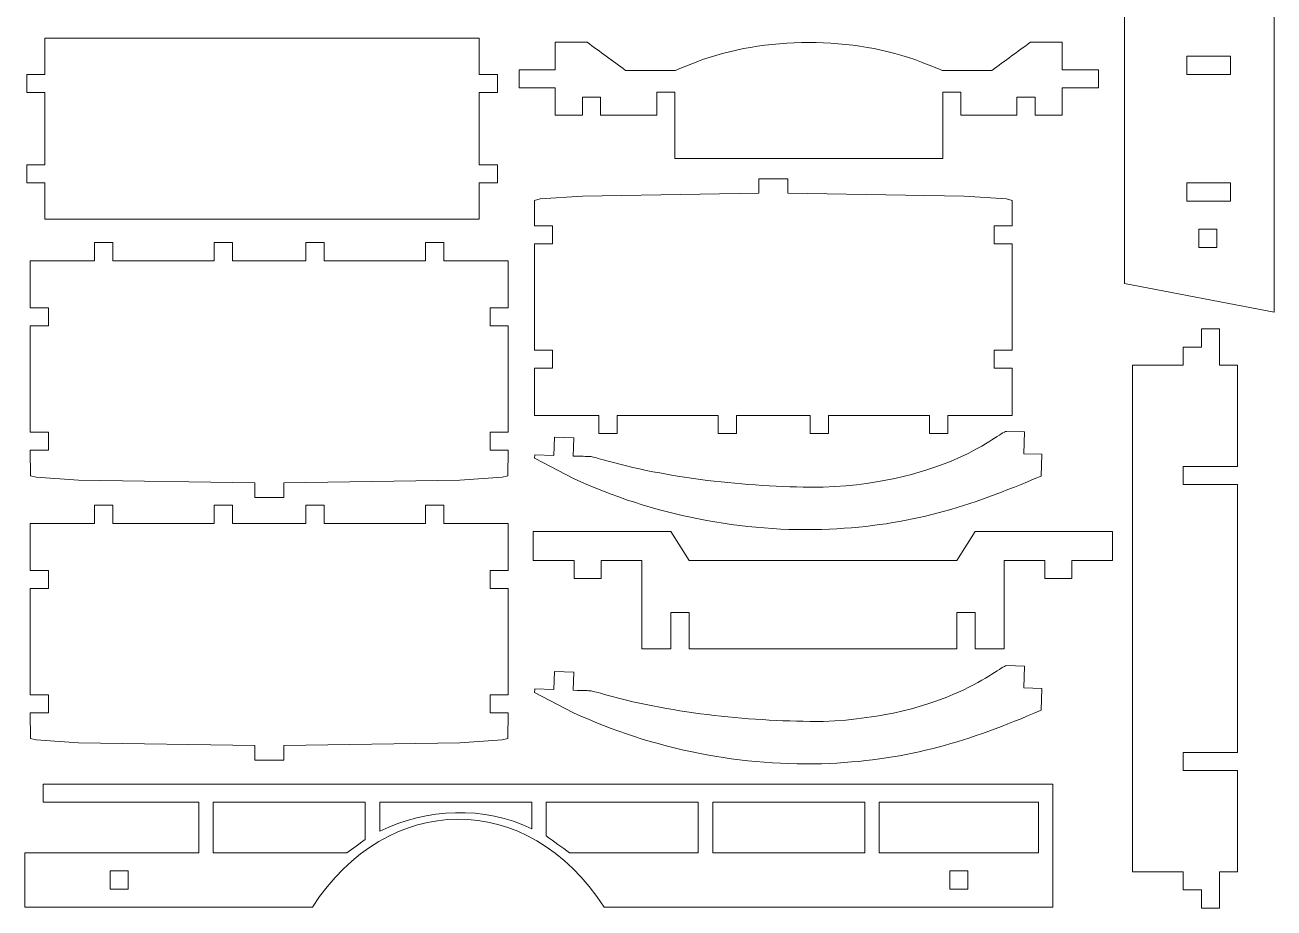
# Model space of a CAD drawing. Header units: centimetres. Extents: x -58 to 45, y -38 to 28.
# Drawn here: x -0.95 to 16.65, y 0.34 to 12.78 of the extents above; entities that cross this region are included whole.
import ezdxf

# ---------------------------------------------------------------- set-up
doc = ezdxf.new("R2010")
doc.units = ezdxf.units.CM
doc.header["$MEASUREMENT"] = 0

msp = doc.modelspace()

# ---------------------------------------------------------------- linework, layer by layer
at = {"lineweight": 9}
for points, knots in [([(16.64751, 13.90771), (16.64751, 13.90771), (16.64751, 8.73816), (16.64751, 8.73816), (16.64751, 8.73816), (16.64751, 8.73816), (14.54136, 9.14188), (14.54136, 9.14188), (14.54136, 9.14188), (14.54136, 9.14188), (14.54136, 13.50398), (14.54136, 13.50398), (14.54136, 13.50398), (14.54136, 13.50398), (16.64751, 13.90771), (16.64751, 13.90771)], [0, 0, 0, 0, 0.2, 0.2, 0.2, 0.2, 0.4, 0.4, 0.4, 0.4, 0.6, 0.6, 0.6, 0.6, 1, 1, 1, 1]), ([(-0.91957, 10.55816), (-0.91957, 10.55816), (-0.66465, 10.55816), (-0.66465, 10.55816), (-0.66465, 10.55816), (-0.66465, 10.55816), (-0.66465, 10.04832), (-0.66465, 10.04832), (-0.66465, 10.04832), (-0.66465, 10.04832), (5.45352, 10.04832), (5.45352, 10.04832), (5.45352, 10.04832), (5.45352, 10.04832), (5.45352, 10.55816), (5.45352, 10.55816), (5.45352, 10.55816), (5.45352, 10.55816), (5.70845, 10.55816), (5.70845, 10.55816), (5.70845, 10.55816), (5.70845, 10.55816), (5.70845, 10.81309), (5.70845, 10.81309), (5.70845, 10.81309), (5.70845, 10.81309), (5.45352, 10.81309), (5.45352, 10.81309), (5.45352, 10.81309), (5.45352, 10.81309), (5.45352, 11.83278), (5.45352, 11.83278), (5.45352, 11.83278), (5.45352, 11.83278), (5.70845, 11.83278), (5.70845, 11.83278), (5.70845, 11.83278), (5.70845, 11.83278), (5.70845, 12.08771), (5.70845, 12.08771), (5.70845, 12.08771), (5.70845, 12.08771), (5.45352, 12.08771), (5.45352, 12.08771), (5.45352, 12.08771), (5.45352, 12.08771), (5.45352, 12.59755), (5.45352, 12.59755), (5.45352, 12.59755), (5.45352, 12.59755), (-0.66465, 12.59755), (-0.66465, 12.59755), (-0.66465, 12.59755), (-0.66465, 12.59755), (-0.66465, 12.08771), (-0.66465, 12.08771), (-0.66465, 12.08771), (-0.66465, 12.08771), (-0.91957, 12.08771), (-0.91957, 12.08771), (-0.91957, 12.08771), (-0.91957, 12.08771), (-0.91957, 11.83278), (-0.91957, 11.83278), (-0.91957, 11.83278), (-0.91957, 11.83278), (-0.66465, 11.83278), (-0.66465, 11.83278), (-0.66465, 11.83278), (-0.66465, 11.83278), (-0.66465, 10.81309), (-0.66465, 10.81309), (-0.66465, 10.81309), (-0.66465, 10.81309), (-0.91957, 10.81309), (-0.91957, 10.81309), (-0.91957, 10.81309), (-0.91957, 10.81309), (-0.91957, 10.55816), (-0.91957, 10.55816)], [0, 0, 0, 0, 0.04761905, 0.04761905, 0.04761905, 0.04761905, 0.0952381, 0.0952381, 0.0952381, 0.0952381, 0.14285714, 0.14285714, 0.14285714, 0.14285714, 0.19047619, 0.19047619, 0.19047619, 0.19047619, 0.23809524, 0.23809524, 0.23809524, 0.23809524, 0.28571429, 0.28571429, 0.28571429, 0.28571429, 0.33333333, 0.33333333, 0.33333333, 0.33333333, 0.38095238, 0.38095238, 0.38095238, 0.38095238, 0.42857143, 0.42857143, 0.42857143, 0.42857143, 0.47619048, 0.47619048, 0.47619048, 0.47619048, 0.52380952, 0.52380952, 0.52380952, 0.52380952, 0.57142857, 0.57142857, 0.57142857, 0.57142857, 0.61904762, 0.61904762, 0.61904762, 0.61904762, 0.66666667, 0.66666667, 0.66666667, 0.66666667, 0.71428571, 0.71428571, 0.71428571, 0.71428571, 0.76190476, 0.76190476, 0.76190476, 0.76190476, 0.80952381, 0.80952381, 0.80952381, 0.80952381, 0.85714286, 0.85714286, 0.85714286, 0.85714286, 0.9047619, 0.9047619, 0.9047619, 0.9047619, 1, 1, 1, 1]), ([(16.03395, 12.34263), (16.03395, 12.34263), (15.42038, 12.34263), (15.42038, 12.34263), (15.42038, 12.34263), (15.42038, 12.34263), (15.42038, 12.0877), (15.42038, 12.0877), (15.42038, 12.0877), (15.42038, 12.0877), (16.03395, 12.0877), (16.03395, 12.0877), (16.03395, 12.0877), (16.03395, 12.0877), (16.03395, 12.34263), (16.03395, 12.34263)], [0, 0, 0, 0, 0.2, 0.2, 0.2, 0.2, 0.4, 0.4, 0.4, 0.4, 0.6, 0.6, 0.6, 0.6, 1, 1, 1, 1]), ([(9.79838, 10.41354), (9.79838, 10.41354), (9.79838, 10.61748), (9.79838, 10.61748), (9.79838, 10.61748), (9.79838, 10.61748), (9.3905, 10.61748), (9.3905, 10.61748), (9.3905, 10.61748), (9.3905, 10.61748), (9.3905, 10.41354), (9.3905, 10.41354), (9.3905, 10.41354), (9.3905, 10.41354), (6.90802, 10.37426), (6.90802, 10.37426), (6.90802, 10.37426), (6.90802, 10.37426), (6.31102, 10.3333), (6.31102, 10.3333), (6.31102, 10.3333), (6.31102, 10.3333), (6.23131, 10.31223), (6.23131, 10.31223), (6.23131, 10.31223), (6.23131, 10.31223), (6.22945, 9.95361), (6.22945, 9.95361), (6.22945, 9.95361), (6.22945, 9.95361), (6.48437, 9.95361), (6.48437, 9.95361), (6.48437, 9.95361), (6.48437, 9.95361), (6.48437, 9.69869), (6.48437, 9.69869), (6.48437, 9.69869), (6.48437, 9.69869), (6.22945, 9.69869), (6.22945, 9.69869), (6.22945, 9.69869), (6.22945, 9.69869), (6.22945, 8.20209), (6.22945, 8.20209), (6.22945, 8.20209), (6.22945, 8.20209), (6.48437, 8.20209), (6.48437, 8.20209), (6.48437, 8.20209), (6.48437, 8.20209), (6.48437, 7.94717), (6.48437, 7.94717), (6.48437, 7.94717), (6.48437, 7.94717), (6.22945, 7.94717), (6.22945, 7.94717), (6.22945, 7.94717), (6.22945, 7.94717), (6.22945, 7.2833), (6.22945, 7.2833), (6.22945, 7.2833), (6.22945, 7.2833), (7.1354, 7.2833), (7.1354, 7.2833), (7.1354, 7.2833), (7.1354, 7.2833), (7.1354, 7.02838), (7.1354, 7.02838), (7.1354, 7.02838), (7.1354, 7.02838), (7.39425, 7.02838), (7.39425, 7.02838), (7.39425, 7.02838), (7.39425, 7.02838), (7.39425, 7.2833), (7.39425, 7.2833), (7.39425, 7.2833), (7.39425, 7.2833), (8.8179, 7.2833), (8.8179, 7.2833), (8.8179, 7.2833), (8.8179, 7.2833), (8.8179, 7.02838), (8.8179, 7.02838), (8.8179, 7.02838), (8.8179, 7.02838), (9.07674, 7.02838), (9.07674, 7.02838), (9.07674, 7.02838), (9.07674, 7.02838), (9.07674, 7.2833), (9.07674, 7.2833), (9.07674, 7.2833), (9.07674, 7.2833), (10.11213, 7.2833), (10.11213, 7.2833), (10.11213, 7.2833), (10.11213, 7.2833), (10.11213, 7.02838), (10.11213, 7.02838), (10.11213, 7.02838), (10.11213, 7.02838), (10.37097, 7.02838), (10.37097, 7.02838), (10.37097, 7.02838), (10.37097, 7.02838), (10.37097, 7.2833), (10.37097, 7.2833), (10.37097, 7.2833), (10.37097, 7.2833), (11.79462, 7.2833), (11.79462, 7.2833), (11.79462, 7.2833), (11.79462, 7.2833), (11.79462, 7.02838), (11.79462, 7.02838), (11.79462, 7.02838), (11.79462, 7.02838), (12.05347, 7.02838), (12.05347, 7.02838), (12.05347, 7.02838), (12.05347, 7.02838), (12.05347, 7.2833), (12.05347, 7.2833), (12.05347, 7.2833), (12.05347, 7.2833), (12.95943, 7.2833), (12.95943, 7.2833), (12.95943, 7.2833), (12.95943, 7.2833), (12.95943, 7.94717), (12.95943, 7.94717), (12.95943, 7.94717), (12.95943, 7.94717), (12.7045, 7.94717), (12.7045, 7.94717), (12.7045, 7.94717), (12.7045, 7.94717), (12.7045, 8.20209), (12.7045, 8.20209), (12.7045, 8.20209), (12.7045, 8.20209), (12.95943, 8.20209), (12.95943, 8.20209), (12.95943, 8.20209), (12.95943, 8.20209), (12.95943, 9.69869), (12.95943, 9.69869), (12.95943, 9.69869), (12.95943, 9.69869), (12.7045, 9.69869), (12.7045, 9.69869), (12.7045, 9.69869), (12.7045, 9.69869), (12.7045, 9.95361), (12.7045, 9.95361), (12.7045, 9.95361), (12.7045, 9.95361), (12.95943, 9.95361), (12.95943, 9.95361), (12.95943, 9.95361), (12.95943, 9.95361), (12.95757, 10.31223), (12.95757, 10.31223), (12.95757, 10.31223), (12.95757, 10.31223), (12.87786, 10.3333), (12.87786, 10.3333), (12.87786, 10.3333), (12.87786, 10.3333), (12.28085, 10.37426), (12.28085, 10.37426), (12.28085, 10.37426), (12.28085, 10.37426), (9.79838, 10.41354), (9.79838, 10.41354)], [0, 0, 0, 0, 0.02222222, 0.02222222, 0.02222222, 0.02222222, 0.04444444, 0.04444444, 0.04444444, 0.04444444, 0.06666667, 0.06666667, 0.06666667, 0.06666667, 0.08888889, 0.08888889, 0.08888889, 0.08888889, 0.11111111, 0.11111111, 0.11111111, 0.11111111, 0.13333333, 0.13333333, 0.13333333, 0.13333333, 0.15555556, 0.15555556, 0.15555556, 0.15555556, 0.17777778, 0.17777778, 0.17777778, 0.17777778, 0.2, 0.2, 0.2, 0.2, 0.22222222, 0.22222222, 0.22222222, 0.22222222, 0.24444444, 0.24444444, 0.24444444, 0.24444444, 0.26666667, 0.26666667, 0.26666667, 0.26666667, 0.28888889, 0.28888889, 0.28888889, 0.28888889, 0.31111111, 0.31111111, 0.31111111, 0.31111111, 0.33333333, 0.33333333, 0.33333333, 0.33333333, 0.35555556, 0.35555556, 0.35555556, 0.35555556, 0.37777778, 0.37777778, 0.37777778, 0.37777778, 0.4, 0.4, 0.4, 0.4, 0.42222222, 0.42222222, 0.42222222, 0.42222222, 0.44444444, 0.44444444, 0.44444444, 0.44444444, 0.46666667, 0.46666667, 0.46666667, 0.46666667, 0.48888889, 0.48888889, 0.48888889, 0.48888889, 0.51111111, 0.51111111, 0.51111111, 0.51111111, 0.53333333, 0.53333333, 0.53333333, 0.53333333, 0.55555556, 0.55555556, 0.55555556, 0.55555556, 0.57777778, 0.57777778, 0.57777778, 0.57777778, 0.6, 0.6, 0.6, 0.6, 0.62222222, 0.62222222, 0.62222222, 0.62222222, 0.64444444, 0.64444444, 0.64444444, 0.64444444, 0.66666667, 0.66666667, 0.66666667, 0.66666667, 0.68888889, 0.68888889, 0.68888889, 0.68888889, 0.71111111, 0.71111111, 0.71111111, 0.71111111, 0.73333333, 0.73333333, 0.73333333, 0.73333333, 0.75555556, 0.75555556, 0.75555556, 0.75555556, 0.77777778, 0.77777778, 0.77777778, 0.77777778, 0.8, 0.8, 0.8, 0.8, 0.82222222, 0.82222222, 0.82222222, 0.82222222, 0.84444444, 0.84444444, 0.84444444, 0.84444444, 0.86666667, 0.86666667, 0.86666667, 0.86666667, 0.88888889, 0.88888889, 0.88888889, 0.88888889, 0.91111111, 0.91111111, 0.91111111, 0.91111111, 0.93333333, 0.93333333, 0.93333333, 0.93333333, 0.95555556, 0.95555556, 0.95555556, 0.95555556, 1, 1, 1, 1]), ([(16.03395, 10.55816), (16.03395, 10.55816), (16.03395, 10.30324), (16.03395, 10.30324), (16.03395, 10.30324), (16.03395, 10.30324), (15.42038, 10.30324), (15.42038, 10.30324), (15.42038, 10.30324), (15.42038, 10.30324), (15.42038, 10.55816), (15.42038, 10.55816), (15.42038, 10.55816), (15.42038, 10.55816), (16.03395, 10.55816), (16.03395, 10.55816)], [0, 0, 0, 0, 0.2, 0.2, 0.2, 0.2, 0.4, 0.4, 0.4, 0.4, 0.6, 0.6, 0.6, 0.6, 1, 1, 1, 1]), ([(15.84309, 9.90493), (15.84309, 9.90493), (15.58843, 9.90493), (15.58843, 9.90493), (15.58843, 9.90493), (15.58843, 9.90493), (15.58843, 9.65001), (15.58843, 9.65001), (15.58843, 9.65001), (15.58843, 9.65001), (15.84309, 9.65001), (15.84309, 9.65001), (15.84309, 9.65001), (15.84309, 9.65001), (15.84309, 9.90493), (15.84309, 9.90493)], [0, 0, 0, 0, 0.2, 0.2, 0.2, 0.2, 0.4, 0.4, 0.4, 0.4, 0.6, 0.6, 0.6, 0.6, 1, 1, 1, 1]), ([(2.2905, 6.33232), (2.2905, 6.33232), (2.2905, 6.12838), (2.2905, 6.12838), (2.2905, 6.12838), (2.2905, 6.12838), (2.69838, 6.12838), (2.69838, 6.12838), (2.69838, 6.12838), (2.69838, 6.12838), (2.69838, 6.33232), (2.69838, 6.33232), (2.69838, 6.33232), (2.69838, 6.33232), (5.18086, 6.3716), (5.18086, 6.3716), (5.18086, 6.3716), (5.18086, 6.3716), (5.77786, 6.41256), (5.77786, 6.41256), (5.77786, 6.41256), (5.77786, 6.41256), (5.85757, 6.43363), (5.85757, 6.43363), (5.85757, 6.43363), (5.85757, 6.43363), (5.85943, 6.79225), (5.85943, 6.79225), (5.85943, 6.79225), (5.85943, 6.79225), (5.60451, 6.79225), (5.60451, 6.79225), (5.60451, 6.79225), (5.60451, 6.79225), (5.60451, 7.04717), (5.60451, 7.04717), (5.60451, 7.04717), (5.60451, 7.04717), (5.85943, 7.04717), (5.85943, 7.04717), (5.85943, 7.04717), (5.85943, 7.04717), (5.85943, 8.54377), (5.85943, 8.54377), (5.85943, 8.54377), (5.85943, 8.54377), (5.60451, 8.54377), (5.60451, 8.54377), (5.60451, 8.54377), (5.60451, 8.54377), (5.60451, 8.79869), (5.60451, 8.79869), (5.60451, 8.79869), (5.60451, 8.79869), (5.85943, 8.79869), (5.85943, 8.79869), (5.85943, 8.79869), (5.85943, 8.79869), (5.85943, 9.46256), (5.85943, 9.46256), (5.85943, 9.46256), (5.85943, 9.46256), (4.95348, 9.46256), (4.95348, 9.46256), (4.95348, 9.46256), (4.95348, 9.46256), (4.95348, 9.71748), (4.95348, 9.71748), (4.95348, 9.71748), (4.95348, 9.71748), (4.69463, 9.71748), (4.69463, 9.71748), (4.69463, 9.71748), (4.69463, 9.71748), (4.69463, 9.46256), (4.69463, 9.46256), (4.69463, 9.46256), (4.69463, 9.46256), (3.27098, 9.46256), (3.27098, 9.46256), (3.27098, 9.46256), (3.27098, 9.46256), (3.27098, 9.71748), (3.27098, 9.71748), (3.27098, 9.71748), (3.27098, 9.71748), (3.01214, 9.71748), (3.01214, 9.71748), (3.01214, 9.71748), (3.01214, 9.71748), (3.01214, 9.46256), (3.01214, 9.46256), (3.01214, 9.46256), (3.01214, 9.46256), (1.97675, 9.46256), (1.97675, 9.46256), (1.97675, 9.46256), (1.97675, 9.46256), (1.97675, 9.71748), (1.97675, 9.71748), (1.97675, 9.71748), (1.97675, 9.71748), (1.71791, 9.71748), (1.71791, 9.71748), (1.71791, 9.71748), (1.71791, 9.71748), (1.71791, 9.46256), (1.71791, 9.46256), (1.71791, 9.46256), (1.71791, 9.46256), (0.29426, 9.46256), (0.29426, 9.46256), (0.29426, 9.46256), (0.29426, 9.46256), (0.29426, 9.71748), (0.29426, 9.71748), (0.29426, 9.71748), (0.29426, 9.71748), (0.03541, 9.71748), (0.03541, 9.71748), (0.03541, 9.71748), (0.03541, 9.71748), (0.03541, 9.46256), (0.03541, 9.46256), (0.03541, 9.46256), (0.03541, 9.46256), (-0.87055, 9.46256), (-0.87055, 9.46256), (-0.87055, 9.46256), (-0.87055, 9.46256), (-0.87055, 8.79869), (-0.87055, 8.79869), (-0.87055, 8.79869), (-0.87055, 8.79869), (-0.61562, 8.79869), (-0.61562, 8.79869), (-0.61562, 8.79869), (-0.61562, 8.79869), (-0.61562, 8.54377), (-0.61562, 8.54377), (-0.61562, 8.54377), (-0.61562, 8.54377), (-0.87055, 8.54377), (-0.87055, 8.54377), (-0.87055, 8.54377), (-0.87055, 8.54377), (-0.87055, 7.04717), (-0.87055, 7.04717), (-0.87055, 7.04717), (-0.87055, 7.04717), (-0.61562, 7.04717), (-0.61562, 7.04717), (-0.61562, 7.04717), (-0.61562, 7.04717), (-0.61562, 6.79225), (-0.61562, 6.79225), (-0.61562, 6.79225), (-0.61562, 6.79225), (-0.87055, 6.79225), (-0.87055, 6.79225), (-0.87055, 6.79225), (-0.87055, 6.79225), (-0.86869, 6.43363), (-0.86869, 6.43363), (-0.86869, 6.43363), (-0.86869, 6.43363), (-0.78898, 6.41256), (-0.78898, 6.41256), (-0.78898, 6.41256), (-0.78898, 6.41256), (-0.19197, 6.3716), (-0.19197, 6.3716), (-0.19197, 6.3716), (-0.19197, 6.3716), (2.2905, 6.33232), (2.2905, 6.33232)], [0, 0, 0, 0, 0.02222222, 0.02222222, 0.02222222, 0.02222222, 0.04444444, 0.04444444, 0.04444444, 0.04444444, 0.06666667, 0.06666667, 0.06666667, 0.06666667, 0.08888889, 0.08888889, 0.08888889, 0.08888889, 0.11111111, 0.11111111, 0.11111111, 0.11111111, 0.13333333, 0.13333333, 0.13333333, 0.13333333, 0.15555556, 0.15555556, 0.15555556, 0.15555556, 0.17777778, 0.17777778, 0.17777778, 0.17777778, 0.2, 0.2, 0.2, 0.2, 0.22222222, 0.22222222, 0.22222222, 0.22222222, 0.24444444, 0.24444444, 0.24444444, 0.24444444, 0.26666667, 0.26666667, 0.26666667, 0.26666667, 0.28888889, 0.28888889, 0.28888889, 0.28888889, 0.31111111, 0.31111111, 0.31111111, 0.31111111, 0.33333333, 0.33333333, 0.33333333, 0.33333333, 0.35555556, 0.35555556, 0.35555556, 0.35555556, 0.37777778, 0.37777778, 0.37777778, 0.37777778, 0.4, 0.4, 0.4, 0.4, 0.42222222, 0.42222222, 0.42222222, 0.42222222, 0.44444444, 0.44444444, 0.44444444, 0.44444444, 0.46666667, 0.46666667, 0.46666667, 0.46666667, 0.48888889, 0.48888889, 0.48888889, 0.48888889, 0.51111111, 0.51111111, 0.51111111, 0.51111111, 0.53333333, 0.53333333, 0.53333333, 0.53333333, 0.55555556, 0.55555556, 0.55555556, 0.55555556, 0.57777778, 0.57777778, 0.57777778, 0.57777778, 0.6, 0.6, 0.6, 0.6, 0.62222222, 0.62222222, 0.62222222, 0.62222222, 0.64444444, 0.64444444, 0.64444444, 0.64444444, 0.66666667, 0.66666667, 0.66666667, 0.66666667, 0.68888889, 0.68888889, 0.68888889, 0.68888889, 0.71111111, 0.71111111, 0.71111111, 0.71111111, 0.73333333, 0.73333333, 0.73333333, 0.73333333, 0.75555556, 0.75555556, 0.75555556, 0.75555556, 0.77777778, 0.77777778, 0.77777778, 0.77777778, 0.8, 0.8, 0.8, 0.8, 0.82222222, 0.82222222, 0.82222222, 0.82222222, 0.84444444, 0.84444444, 0.84444444, 0.84444444, 0.86666667, 0.86666667, 0.86666667, 0.86666667, 0.88888889, 0.88888889, 0.88888889, 0.88888889, 0.91111111, 0.91111111, 0.91111111, 0.91111111, 0.93333333, 0.93333333, 0.93333333, 0.93333333, 0.95555556, 0.95555556, 0.95555556, 0.95555556, 1, 1, 1, 1]), ([(15.36895, 2.28157), (15.36895, 2.28157), (15.36895, 2.53649), (15.36895, 2.53649), (15.36895, 2.53649), (15.36895, 2.53649), (16.13372, 2.53649), (16.13372, 2.53649), (16.13372, 2.53649), (16.13372, 2.53649), (16.13372, 6.30936), (16.13372, 6.30936), (16.13372, 6.30936), (16.13372, 6.30936), (15.36895, 6.30936), (15.36895, 6.30936), (15.36895, 6.30936), (15.36895, 6.30936), (15.36895, 6.56428), (15.36895, 6.56428), (15.36895, 6.56428), (15.36895, 6.56428), (16.13372, 6.56428), (16.13372, 6.56428), (16.13372, 6.56428), (16.13372, 6.56428), (16.13372, 7.99186), (16.13372, 7.99186), (16.13372, 7.99186), (16.13372, 7.99186), (15.87879, 7.99186), (15.87879, 7.99186), (15.87879, 7.99186), (15.87879, 7.99186), (15.87879, 8.50171), (15.87879, 8.50171), (15.87879, 8.50171), (15.87879, 8.50171), (15.62387, 8.50171), (15.62387, 8.50171), (15.62387, 8.50171), (15.62387, 8.50171), (15.62387, 8.24678), (15.62387, 8.24678), (15.62387, 8.24678), (15.62387, 8.24678), (15.36895, 8.24678), (15.36895, 8.24678), (15.36895, 8.24678), (15.36895, 8.24678), (15.36895, 7.99186), (15.36895, 7.99186), (15.36895, 7.99186), (15.36895, 7.99186), (14.65516, 7.99186), (14.65516, 7.99186), (14.65516, 7.99186), (14.65516, 7.99186), (14.65516, 0.854), (14.65516, 0.854), (14.65516, 0.854), (14.65516, 0.854), (15.36895, 0.854), (15.36895, 0.854), (15.36895, 0.854), (15.36895, 0.854), (15.36895, 0.59907), (15.36895, 0.59907), (15.36895, 0.59907), (15.36895, 0.59907), (15.62387, 0.59907), (15.62387, 0.59907), (15.62387, 0.59907), (15.62387, 0.59907), (15.62387, 0.34415), (15.62387, 0.34415), (15.62387, 0.34415), (15.62387, 0.34415), (15.87879, 0.34415), (15.87879, 0.34415), (15.87879, 0.34415), (15.87879, 0.34415), (15.87879, 0.854), (15.87879, 0.854), (15.87879, 0.854), (15.87879, 0.854), (16.13372, 0.854), (16.13372, 0.854), (16.13372, 0.854), (16.13372, 0.854), (16.13372, 2.28157), (16.13372, 2.28157), (16.13372, 2.28157), (16.13372, 2.28157), (15.36895, 2.28157), (15.36895, 2.28157)], [0, 0, 0, 0, 0.04, 0.04, 0.04, 0.04, 0.08, 0.08, 0.08, 0.08, 0.12, 0.12, 0.12, 0.12, 0.16, 0.16, 0.16, 0.16, 0.2, 0.2, 0.2, 0.2, 0.24, 0.24, 0.24, 0.24, 0.28, 0.28, 0.28, 0.28, 0.32, 0.32, 0.32, 0.32, 0.36, 0.36, 0.36, 0.36, 0.4, 0.4, 0.4, 0.4, 0.44, 0.44, 0.44, 0.44, 0.48, 0.48, 0.48, 0.48, 0.52, 0.52, 0.52, 0.52, 0.56, 0.56, 0.56, 0.56, 0.6, 0.6, 0.6, 0.6, 0.64, 0.64, 0.64, 0.64, 0.68, 0.68, 0.68, 0.68, 0.72, 0.72, 0.72, 0.72, 0.76, 0.76, 0.76, 0.76, 0.8, 0.8, 0.8, 0.8, 0.84, 0.84, 0.84, 0.84, 0.88, 0.88, 0.88, 0.88, 0.92, 0.92, 0.92, 0.92, 1, 1, 1, 1]), ([(10.29932, 6.27188), (12.05313, 6.34577), (12.76383, 7.03812), (12.87761, 7.05931), (12.87761, 7.05931), (12.87761, 7.05931), (13.13237, 7.05041), (13.13237, 7.05041), (13.13237, 7.05041), (13.13237, 7.05041), (13.1217, 6.74469), (13.1217, 6.74469), (13.1217, 6.74469), (13.1217, 6.74469), (13.37647, 6.73579), (13.37647, 6.73579), (13.37647, 6.73579), (13.37647, 6.73579), (13.36579, 6.43008), (13.36579, 6.43008), (13.36579, 6.43008), (12.34765, 5.9914), (11.51692, 5.73283), (10.38673, 5.68147), (10.38673, 5.68147), (9.17458, 5.62638), (7.88133, 5.88254), (6.78168, 6.39551), (6.78168, 6.39551), (6.78168, 6.39551), (6.23227, 6.67918), (6.23227, 6.67918), (6.23227, 6.67918), (6.23227, 6.67918), (6.23405, 6.73013), (6.23405, 6.73013), (6.23405, 6.73013), (6.23405, 6.73013), (6.50581, 6.72064), (6.50581, 6.72064), (6.50581, 6.72064), (6.50581, 6.72064), (6.5147, 6.97541), (6.5147, 6.97541), (6.5147, 6.97541), (6.5147, 6.97541), (6.78646, 6.96592), (6.78646, 6.96592), (6.78646, 6.96592), (6.78646, 6.96592), (6.77756, 6.71115), (6.77756, 6.71115), (6.77756, 6.71115), (7.09461, 6.70008), (6.96944, 6.72181), (7.25135, 6.6436), (7.25135, 6.6436), (8.21668, 6.37576), (9.29993, 6.27163), (10.29932, 6.27188)], [0, 0, 0, 0, 0.0625, 0.0625, 0.0625, 0.0625, 0.125, 0.125, 0.125, 0.125, 0.1875, 0.1875, 0.1875, 0.1875, 0.25, 0.25, 0.25, 0.25, 0.3125, 0.3125, 0.3125, 0.3125, 0.375, 0.375, 0.375, 0.375, 0.4375, 0.4375, 0.4375, 0.4375, 0.5, 0.5, 0.5, 0.5, 0.5625, 0.5625, 0.5625, 0.5625, 0.625, 0.625, 0.625, 0.625, 0.6875, 0.6875, 0.6875, 0.6875, 0.75, 0.75, 0.75, 0.75, 0.8125, 0.8125, 0.8125, 0.8125, 0.875, 0.875, 0.875, 0.875, 1, 1, 1, 1]), ([(2.2905, 2.63232), (2.2905, 2.63232), (2.2905, 2.42838), (2.2905, 2.42838), (2.2905, 2.42838), (2.2905, 2.42838), (2.69838, 2.42838), (2.69838, 2.42838), (2.69838, 2.42838), (2.69838, 2.42838), (2.69838, 2.63232), (2.69838, 2.63232), (2.69838, 2.63232), (2.69838, 2.63232), (5.18086, 2.6716), (5.18086, 2.6716), (5.18086, 2.6716), (5.18086, 2.6716), (5.77786, 2.71256), (5.77786, 2.71256), (5.77786, 2.71256), (5.77786, 2.71256), (5.85757, 2.73363), (5.85757, 2.73363), (5.85757, 2.73363), (5.85757, 2.73363), (5.85943, 3.09225), (5.85943, 3.09225), (5.85943, 3.09225), (5.85943, 3.09225), (5.60451, 3.09225), (5.60451, 3.09225), (5.60451, 3.09225), (5.60451, 3.09225), (5.60451, 3.34717), (5.60451, 3.34717), (5.60451, 3.34717), (5.60451, 3.34717), (5.85943, 3.34717), (5.85943, 3.34717), (5.85943, 3.34717), (5.85943, 3.34717), (5.85943, 4.84377), (5.85943, 4.84377), (5.85943, 4.84377), (5.85943, 4.84377), (5.60451, 4.84377), (5.60451, 4.84377), (5.60451, 4.84377), (5.60451, 4.84377), (5.60451, 5.09869), (5.60451, 5.09869), (5.60451, 5.09869), (5.60451, 5.09869), (5.85943, 5.09869), (5.85943, 5.09869), (5.85943, 5.09869), (5.85943, 5.09869), (5.85943, 5.76256), (5.85943, 5.76256), (5.85943, 5.76256), (5.85943, 5.76256), (4.95348, 5.76256), (4.95348, 5.76256), (4.95348, 5.76256), (4.95348, 5.76256), (4.95348, 6.01748), (4.95348, 6.01748), (4.95348, 6.01748), (4.95348, 6.01748), (4.69463, 6.01748), (4.69463, 6.01748), (4.69463, 6.01748), (4.69463, 6.01748), (4.69463, 5.76256), (4.69463, 5.76256), (4.69463, 5.76256), (4.69463, 5.76256), (3.27098, 5.76256), (3.27098, 5.76256), (3.27098, 5.76256), (3.27098, 5.76256), (3.27098, 6.01748), (3.27098, 6.01748), (3.27098, 6.01748), (3.27098, 6.01748), (3.01214, 6.01748), (3.01214, 6.01748), (3.01214, 6.01748), (3.01214, 6.01748), (3.01214, 5.76256), (3.01214, 5.76256), (3.01214, 5.76256), (3.01214, 5.76256), (1.97675, 5.76256), (1.97675, 5.76256), (1.97675, 5.76256), (1.97675, 5.76256), (1.97675, 6.01748), (1.97675, 6.01748), (1.97675, 6.01748), (1.97675, 6.01748), (1.71791, 6.01748), (1.71791, 6.01748), (1.71791, 6.01748), (1.71791, 6.01748), (1.71791, 5.76256), (1.71791, 5.76256), (1.71791, 5.76256), (1.71791, 5.76256), (0.29426, 5.76256), (0.29426, 5.76256), (0.29426, 5.76256), (0.29426, 5.76256), (0.29426, 6.01748), (0.29426, 6.01748), (0.29426, 6.01748), (0.29426, 6.01748), (0.03541, 6.01748), (0.03541, 6.01748), (0.03541, 6.01748), (0.03541, 6.01748), (0.03541, 5.76256), (0.03541, 5.76256), (0.03541, 5.76256), (0.03541, 5.76256), (-0.87055, 5.76256), (-0.87055, 5.76256), (-0.87055, 5.76256), (-0.87055, 5.76256), (-0.87055, 5.09869), (-0.87055, 5.09869), (-0.87055, 5.09869), (-0.87055, 5.09869), (-0.61562, 5.09869), (-0.61562, 5.09869), (-0.61562, 5.09869), (-0.61562, 5.09869), (-0.61562, 4.84377), (-0.61562, 4.84377), (-0.61562, 4.84377), (-0.61562, 4.84377), (-0.87055, 4.84377), (-0.87055, 4.84377), (-0.87055, 4.84377), (-0.87055, 4.84377), (-0.87055, 3.34717), (-0.87055, 3.34717), (-0.87055, 3.34717), (-0.87055, 3.34717), (-0.61562, 3.34717), (-0.61562, 3.34717), (-0.61562, 3.34717), (-0.61562, 3.34717), (-0.61562, 3.09225), (-0.61562, 3.09225), (-0.61562, 3.09225), (-0.61562, 3.09225), (-0.87055, 3.09225), (-0.87055, 3.09225), (-0.87055, 3.09225), (-0.87055, 3.09225), (-0.86869, 2.73363), (-0.86869, 2.73363), (-0.86869, 2.73363), (-0.86869, 2.73363), (-0.78898, 2.71256), (-0.78898, 2.71256), (-0.78898, 2.71256), (-0.78898, 2.71256), (-0.19197, 2.6716), (-0.19197, 2.6716), (-0.19197, 2.6716), (-0.19197, 2.6716), (2.2905, 2.63232), (2.2905, 2.63232)], [0, 0, 0, 0, 0.02222222, 0.02222222, 0.02222222, 0.02222222, 0.04444444, 0.04444444, 0.04444444, 0.04444444, 0.06666667, 0.06666667, 0.06666667, 0.06666667, 0.08888889, 0.08888889, 0.08888889, 0.08888889, 0.11111111, 0.11111111, 0.11111111, 0.11111111, 0.13333333, 0.13333333, 0.13333333, 0.13333333, 0.15555556, 0.15555556, 0.15555556, 0.15555556, 0.17777778, 0.17777778, 0.17777778, 0.17777778, 0.2, 0.2, 0.2, 0.2, 0.22222222, 0.22222222, 0.22222222, 0.22222222, 0.24444444, 0.24444444, 0.24444444, 0.24444444, 0.26666667, 0.26666667, 0.26666667, 0.26666667, 0.28888889, 0.28888889, 0.28888889, 0.28888889, 0.31111111, 0.31111111, 0.31111111, 0.31111111, 0.33333333, 0.33333333, 0.33333333, 0.33333333, 0.35555556, 0.35555556, 0.35555556, 0.35555556, 0.37777778, 0.37777778, 0.37777778, 0.37777778, 0.4, 0.4, 0.4, 0.4, 0.42222222, 0.42222222, 0.42222222, 0.42222222, 0.44444444, 0.44444444, 0.44444444, 0.44444444, 0.46666667, 0.46666667, 0.46666667, 0.46666667, 0.48888889, 0.48888889, 0.48888889, 0.48888889, 0.51111111, 0.51111111, 0.51111111, 0.51111111, 0.53333333, 0.53333333, 0.53333333, 0.53333333, 0.55555556, 0.55555556, 0.55555556, 0.55555556, 0.57777778, 0.57777778, 0.57777778, 0.57777778, 0.6, 0.6, 0.6, 0.6, 0.62222222, 0.62222222, 0.62222222, 0.62222222, 0.64444444, 0.64444444, 0.64444444, 0.64444444, 0.66666667, 0.66666667, 0.66666667, 0.66666667, 0.68888889, 0.68888889, 0.68888889, 0.68888889, 0.71111111, 0.71111111, 0.71111111, 0.71111111, 0.73333333, 0.73333333, 0.73333333, 0.73333333, 0.75555556, 0.75555556, 0.75555556, 0.75555556, 0.77777778, 0.77777778, 0.77777778, 0.77777778, 0.8, 0.8, 0.8, 0.8, 0.82222222, 0.82222222, 0.82222222, 0.82222222, 0.84444444, 0.84444444, 0.84444444, 0.84444444, 0.86666667, 0.86666667, 0.86666667, 0.86666667, 0.88888889, 0.88888889, 0.88888889, 0.88888889, 0.91111111, 0.91111111, 0.91111111, 0.91111111, 0.93333333, 0.93333333, 0.93333333, 0.93333333, 0.95555556, 0.95555556, 0.95555556, 0.95555556, 1, 1, 1, 1]), ([(10.29932, 2.97188), (12.05313, 3.04577), (12.76383, 3.73812), (12.87761, 3.75931), (12.87761, 3.75931), (12.87761, 3.75931), (13.13237, 3.75041), (13.13237, 3.75041), (13.13237, 3.75041), (13.13237, 3.75041), (13.1217, 3.44469), (13.1217, 3.44469), (13.1217, 3.44469), (13.1217, 3.44469), (13.37647, 3.43579), (13.37647, 3.43579), (13.37647, 3.43579), (13.37647, 3.43579), (13.36579, 3.13008), (13.36579, 3.13008), (13.36579, 3.13008), (12.34765, 2.6914), (11.51692, 2.43283), (10.38673, 2.38147), (10.38673, 2.38147), (9.17458, 2.32638), (7.88133, 2.58254), (6.78168, 3.09551), (6.78168, 3.09551), (6.78168, 3.09551), (6.23227, 3.37918), (6.23227, 3.37918), (6.23227, 3.37918), (6.23227, 3.37918), (6.23405, 3.43013), (6.23405, 3.43013), (6.23405, 3.43013), (6.23405, 3.43013), (6.50581, 3.42064), (6.50581, 3.42064), (6.50581, 3.42064), (6.50581, 3.42064), (6.5147, 3.67541), (6.5147, 3.67541), (6.5147, 3.67541), (6.5147, 3.67541), (6.78646, 3.66592), (6.78646, 3.66592), (6.78646, 3.66592), (6.78646, 3.66592), (6.77756, 3.41115), (6.77756, 3.41115), (6.77756, 3.41115), (7.09461, 3.40008), (6.96944, 3.42181), (7.25135, 3.3436), (7.25135, 3.3436), (8.21668, 3.07576), (9.29993, 2.97163), (10.29932, 2.97188)], [0, 0, 0, 0, 0.0625, 0.0625, 0.0625, 0.0625, 0.125, 0.125, 0.125, 0.125, 0.1875, 0.1875, 0.1875, 0.1875, 0.25, 0.25, 0.25, 0.25, 0.3125, 0.3125, 0.3125, 0.3125, 0.375, 0.375, 0.375, 0.375, 0.4375, 0.4375, 0.4375, 0.4375, 0.5, 0.5, 0.5, 0.5, 0.5625, 0.5625, 0.5625, 0.5625, 0.625, 0.625, 0.625, 0.625, 0.6875, 0.6875, 0.6875, 0.6875, 0.75, 0.75, 0.75, 0.75, 0.8125, 0.8125, 0.8125, 0.8125, 0.875, 0.875, 0.875, 0.875, 1, 1, 1, 1]), ([(13.53428, 2.08967), (13.53428, 1.51184), (13.53428, 0.93402), (13.53428, 0.35619), (13.53428, 0.35619), (11.42701, 0.35619), (9.31973, 0.35619), (7.21246, 0.35619), (7.21246, 0.35619), (6.13631, 2.02479), (4.15614, 1.98986), (3.1025, 0.35619), (3.1025, 0.35619), (1.7532, 0.35619), (0.4039, 0.35619), (-0.9454, 0.35619), (-0.9454, 0.35619), (-0.9454, 0.61111), (-0.9454, 0.86604), (-0.9454, 1.12096), (-0.9454, 1.12096), (-0.12964, 1.12096), (0.68611, 1.12096), (1.50187, 1.12096), (1.50187, 1.12096), (1.50187, 1.35889), (1.50187, 1.59682), (1.50187, 1.83475), (1.50187, 1.83475), (0.77109, 1.83475), (0.04031, 1.83475), (-0.69047, 1.83475), (-0.69047, 1.83475), (-0.69047, 1.91972), (-0.69047, 2.0047), (-0.69047, 2.08967), (-0.69047, 2.08967), (4.05111, 2.08967), (8.7927, 2.08967), (13.53428, 2.08967)], [0, 0, 0, 0, 0.09090909, 0.09090909, 0.09090909, 0.09090909, 0.18181818, 0.18181818, 0.18181818, 0.18181818, 0.27272727, 0.27272727, 0.27272727, 0.27272727, 0.36363636, 0.36363636, 0.36363636, 0.36363636, 0.45454545, 0.45454545, 0.45454545, 0.45454545, 0.54545455, 0.54545455, 0.54545455, 0.54545455, 0.63636364, 0.63636364, 0.63636364, 0.63636364, 0.72727273, 0.72727273, 0.72727273, 0.72727273, 0.81818182, 0.81818182, 0.81818182, 0.81818182, 1, 1, 1, 1]), ([(1.70581, 1.12096), (1.70581, 1.35889), (1.70581, 1.59682), (1.70581, 1.83475), (1.70581, 1.83475), (2.4196, 1.83475), (3.13338, 1.83475), (3.84717, 1.83475), (3.84717, 1.83475), (3.84717, 1.66022), (3.84717, 1.4857), (3.84717, 1.31117), (3.84717, 1.31117), (3.76113, 1.24777), (3.6751, 1.18436), (3.58906, 1.12096), (3.58906, 1.12096), (2.96131, 1.12096), (2.33356, 1.12096), (1.70581, 1.12096)], [0, 0, 0, 0, 0.16666667, 0.16666667, 0.16666667, 0.16666667, 0.33333333, 0.33333333, 0.33333333, 0.33333333, 0.5, 0.5, 0.5, 0.5, 0.66666667, 0.66666667, 0.66666667, 0.66666667, 1, 1, 1, 1]), ([(4.05111, 1.42461), (4.05111, 1.56132), (4.05111, 1.69804), (4.05111, 1.83475), (4.05111, 1.83475), (4.76489, 1.83475), (5.47868, 1.83475), (6.19246, 1.83475), (6.19246, 1.83475), (6.19246, 1.70964), (6.19246, 1.58452), (6.19246, 1.45941), (6.19246, 1.45941), (5.51905, 1.78776), (4.71674, 1.74911), (4.05111, 1.42461)], [0, 0, 0, 0, 0.2, 0.2, 0.2, 0.2, 0.4, 0.4, 0.4, 0.4, 0.6, 0.6, 0.6, 0.6, 1, 1, 1, 1]), ([(6.72589, 1.12096), (6.61606, 1.20063), (6.50624, 1.28031), (6.39641, 1.35998), (6.39641, 1.35998), (6.39641, 1.51824), (6.39641, 1.67649), (6.39641, 1.83475), (6.39641, 1.83475), (7.1102, 1.83475), (7.82398, 1.83475), (8.53777, 1.83475), (8.53777, 1.83475), (8.53777, 1.59682), (8.53777, 1.35889), (8.53777, 1.12096), (8.53777, 1.12096), (7.93381, 1.12096), (7.32985, 1.12096), (6.72589, 1.12096)], [0, 0, 0, 0, 0.16666667, 0.16666667, 0.16666667, 0.16666667, 0.33333333, 0.33333333, 0.33333333, 0.33333333, 0.5, 0.5, 0.5, 0.5, 0.66666667, 0.66666667, 0.66666667, 0.66666667, 1, 1, 1, 1]), ([(8.74171, 1.83475), (9.45549, 1.83475), (10.16928, 1.83475), (10.88306, 1.83475), (10.88306, 1.83475), (10.88306, 1.59682), (10.88306, 1.35889), (10.88306, 1.12096), (10.88306, 1.12096), (10.16928, 1.12096), (9.45549, 1.12096), (8.74171, 1.12096), (8.74171, 1.12096), (8.74171, 1.35889), (8.74171, 1.59682), (8.74171, 1.83475)], [0, 0, 0, 0, 0.2, 0.2, 0.2, 0.2, 0.4, 0.4, 0.4, 0.4, 0.6, 0.6, 0.6, 0.6, 1, 1, 1, 1]), ([(11.08701, 1.83475), (11.83479, 1.83475), (12.58256, 1.83475), (13.33034, 1.83475), (13.33034, 1.83475), (13.33034, 1.59682), (13.33034, 1.35889), (13.33034, 1.12096), (13.33034, 1.12096), (12.58256, 1.12096), (11.83479, 1.12096), (11.08701, 1.12096), (11.08701, 1.12096), (11.08701, 1.35889), (11.08701, 1.59682), (11.08701, 1.83475)], [0, 0, 0, 0, 0.2, 0.2, 0.2, 0.2, 0.4, 0.4, 0.4, 0.4, 0.6, 0.6, 0.6, 0.6, 1, 1, 1, 1]), ([(0.50767, 0.86604), (0.50767, 0.78107), (0.50767, 0.69609), (0.50767, 0.61112), (0.50767, 0.61112), (0.4227, 0.61112), (0.33772, 0.61112), (0.25275, 0.61112), (0.25275, 0.61112), (0.25275, 0.69609), (0.25275, 0.78107), (0.25275, 0.86604), (0.25275, 0.86604), (0.33772, 0.86604), (0.4227, 0.86604), (0.50767, 0.86604)], [0, 0, 0, 0, 0.2, 0.2, 0.2, 0.2, 0.4, 0.4, 0.4, 0.4, 0.6, 0.6, 0.6, 0.6, 1, 1, 1, 1]), ([(12.08121, 0.61112), (12.08121, 0.69609), (12.08121, 0.78107), (12.08121, 0.86604), (12.08121, 0.86604), (12.16618, 0.86604), (12.25116, 0.86604), (12.33613, 0.86604), (12.33613, 0.86604), (12.33613, 0.78107), (12.33613, 0.69609), (12.33613, 0.61112), (12.33613, 0.61112), (12.25116, 0.61112), (12.16618, 0.61112), (12.08121, 0.61112)], [0, 0, 0, 0, 0.2, 0.2, 0.2, 0.2, 0.4, 0.4, 0.4, 0.4, 0.6, 0.6, 0.6, 0.6, 1, 1, 1, 1])]:
    msp.add_open_spline(points, degree=3, knots=knots, dxfattribs=at)
at = {"color": 250, "lineweight": 9}
for points, knots in [([(11.98133, 11.83851), (11.98133, 11.52715), (11.98133, 11.21579), (11.98133, 10.90443), (11.98133, 10.90443), (10.7234, 10.90443), (9.46548, 10.90443), (8.20755, 10.90443), (8.20755, 10.90443), (8.20755, 11.21579), (8.20755, 11.52715), (8.20755, 11.83851), (8.20755, 11.83851), (8.12255, 11.83851), (8.03756, 11.83851), (7.95256, 11.83851), (7.95256, 11.83851), (7.95256, 11.72944), (7.95256, 11.62037), (7.95256, 11.5113), (7.95256, 11.5113), (7.73157, 11.5113), (7.38309, 11.5113), (7.1621, 11.5113), (7.1621, 11.5113), (7.1621, 11.59629), (7.1621, 11.68128), (7.1621, 11.76628), (7.1621, 11.76628), (7.0771, 11.76628), (6.99211, 11.76628), (6.90711, 11.76628), (6.90711, 11.76628), (6.90711, 11.68128), (6.90711, 11.59629), (6.90711, 11.5113), (6.90711, 11.5113), (6.73713, 11.5113), (6.69464, 11.5113), (6.52465, 11.5113), (6.52465, 11.5113), (6.52465, 11.64049), (6.52465, 11.76968), (6.52465, 11.89887), (6.52465, 11.89887), (6.35466, 11.89887), (6.18467, 11.89887), (6.01467, 11.89887), (6.01467, 11.89887), (6.01467, 11.98387), (6.01467, 12.06886), (6.01467, 12.15386), (6.01467, 12.15386), (6.18467, 12.15386), (6.35466, 12.15386), (6.52465, 12.15386), (6.52465, 12.15386), (6.52465, 12.28305), (6.52465, 12.41224), (6.52465, 12.54143), (6.52465, 12.54143), (6.67341, 12.54143), (6.82217, 12.54143), (6.97093, 12.54143), (6.97093, 12.54143), (7.15195, 12.40911), (7.33296, 12.27681), (7.51399, 12.14449), (7.51399, 12.14449), (7.74856, 12.14449), (7.98314, 12.14449), (8.21771, 12.14449), (8.21771, 12.14449), (8.3144, 12.18355), (8.41109, 12.22261), (8.50778, 12.26167), (8.50778, 12.26167), (9.46636, 12.6296), (10.72252, 12.62961), (11.6811, 12.26167), (11.6811, 12.26167), (11.7778, 12.22261), (11.87448, 12.18355), (11.97117, 12.14449), (11.97117, 12.14449), (12.20574, 12.14449), (12.44031, 12.14449), (12.67489, 12.14449), (12.67489, 12.14449), (12.85591, 12.27681), (13.03693, 12.40911), (13.21795, 12.54143), (13.21795, 12.54143), (13.36671, 12.54143), (13.51547, 12.54143), (13.66423, 12.54143), (13.66423, 12.54143), (13.66423, 12.41224), (13.66423, 12.28305), (13.66423, 12.15386), (13.66423, 12.15386), (13.83422, 12.15386), (14.00421, 12.15386), (14.17421, 12.15386), (14.17421, 12.15386), (14.17421, 12.06886), (14.17421, 11.98387), (14.17421, 11.89887), (14.17421, 11.89887), (14.00421, 11.89887), (13.83422, 11.89887), (13.66423, 11.89887), (13.66423, 11.89887), (13.66423, 11.76968), (13.66423, 11.64049), (13.66423, 11.5113), (13.66423, 11.5113), (13.49424, 11.5113), (13.45175, 11.5113), (13.28176, 11.5113), (13.28176, 11.5113), (13.28176, 11.59629), (13.28176, 11.68128), (13.28176, 11.76628), (13.28176, 11.76628), (13.19676, 11.76628), (13.11178, 11.76628), (13.02678, 11.76628), (13.02678, 11.76628), (13.02678, 11.68128), (13.02678, 11.59629), (13.02678, 11.5113), (13.02678, 11.5113), (12.80579, 11.5113), (12.4573, 11.5113), (12.23631, 11.5113), (12.23631, 11.5113), (12.23631, 11.62037), (12.23631, 11.72944), (12.23631, 11.83851), (12.23631, 11.83851), (12.15132, 11.83851), (12.06633, 11.83851), (11.98133, 11.83851)], [0, 0, 0, 0, 0.02702703, 0.02702703, 0.02702703, 0.02702703, 0.05405405, 0.05405405, 0.05405405, 0.05405405, 0.08108108, 0.08108108, 0.08108108, 0.08108108, 0.10810811, 0.10810811, 0.10810811, 0.10810811, 0.13513514, 0.13513514, 0.13513514, 0.13513514, 0.16216216, 0.16216216, 0.16216216, 0.16216216, 0.18918919, 0.18918919, 0.18918919, 0.18918919, 0.21621622, 0.21621622, 0.21621622, 0.21621622, 0.24324324, 0.24324324, 0.24324324, 0.24324324, 0.27027027, 0.27027027, 0.27027027, 0.27027027, 0.2972973, 0.2972973, 0.2972973, 0.2972973, 0.32432432, 0.32432432, 0.32432432, 0.32432432, 0.35135135, 0.35135135, 0.35135135, 0.35135135, 0.37837838, 0.37837838, 0.37837838, 0.37837838, 0.40540541, 0.40540541, 0.40540541, 0.40540541, 0.43243243, 0.43243243, 0.43243243, 0.43243243, 0.45945946, 0.45945946, 0.45945946, 0.45945946, 0.48648649, 0.48648649, 0.48648649, 0.48648649, 0.51351351, 0.51351351, 0.51351351, 0.51351351, 0.54054054, 0.54054054, 0.54054054, 0.54054054, 0.56756757, 0.56756757, 0.56756757, 0.56756757, 0.59459459, 0.59459459, 0.59459459, 0.59459459, 0.62162162, 0.62162162, 0.62162162, 0.62162162, 0.64864865, 0.64864865, 0.64864865, 0.64864865, 0.67567568, 0.67567568, 0.67567568, 0.67567568, 0.7027027, 0.7027027, 0.7027027, 0.7027027, 0.72972973, 0.72972973, 0.72972973, 0.72972973, 0.75675676, 0.75675676, 0.75675676, 0.75675676, 0.78378378, 0.78378378, 0.78378378, 0.78378378, 0.81081081, 0.81081081, 0.81081081, 0.81081081, 0.83783784, 0.83783784, 0.83783784, 0.83783784, 0.86486486, 0.86486486, 0.86486486, 0.86486486, 0.89189189, 0.89189189, 0.89189189, 0.89189189, 0.91891892, 0.91891892, 0.91891892, 0.91891892, 0.94594595, 0.94594595, 0.94594595, 0.94594595, 1, 1, 1, 1]), ([(7.74459, 5.24086), (7.74459, 5.24086), (7.17087, 5.24086), (7.17087, 5.24086), (7.17087, 5.24086), (7.17087, 5.24086), (7.17087, 4.98587), (7.17087, 4.98587), (7.17087, 4.98587), (7.17087, 4.98587), (6.78839, 4.98587), (6.78839, 4.98587), (6.78839, 4.98587), (6.78839, 4.98587), (6.78839, 5.24086), (6.78839, 5.24086), (6.78839, 5.24086), (6.78839, 5.24086), (6.21468, 5.24086), (6.21468, 5.24086), (6.21468, 5.24086), (6.21468, 5.24086), (6.21468, 5.64884), (6.21468, 5.64884), (6.21468, 5.64884), (6.21468, 5.64884), (8.15256, 5.64884), (8.15256, 5.64884), (8.15256, 5.64884), (8.15256, 5.64884), (8.40755, 5.24086), (8.40755, 5.24086), (8.40755, 5.24086), (8.40755, 5.24086), (12.18134, 5.24086), (12.18134, 5.24086), (12.18134, 5.24086), (12.18134, 5.24086), (12.43632, 5.64884), (12.43632, 5.64884), (12.43632, 5.64884), (12.43632, 5.64884), (14.37421, 5.64884), (14.37421, 5.64884), (14.37421, 5.64884), (14.37421, 5.64884), (14.37421, 5.24086), (14.37421, 5.24086), (14.37421, 5.24086), (14.37421, 5.24086), (13.8005, 5.24086), (13.8005, 5.24086), (13.8005, 5.24086), (13.8005, 5.24086), (13.8005, 4.98587), (13.8005, 4.98587), (13.8005, 4.98587), (13.8005, 4.98587), (13.41801, 4.98587), (13.41801, 4.98587), (13.41801, 4.98587), (13.41801, 4.98587), (13.41801, 5.24086), (13.41801, 5.24086), (13.41801, 5.24086), (13.41801, 5.24086), (12.84429, 5.24086), (12.84429, 5.24086), (12.84429, 5.24086), (12.84429, 5.24086), (12.84429, 3.99703), (12.84429, 3.99703), (12.84429, 3.99703), (12.84429, 3.99703), (12.43632, 3.99703), (12.43632, 3.99703), (12.43632, 3.99703), (12.43632, 3.99703), (12.43632, 4.50701), (12.43632, 4.50701), (12.43632, 4.50701), (12.43632, 4.50701), (12.18134, 4.50701), (12.18134, 4.50701), (12.18134, 4.50701), (12.18134, 4.50701), (12.18134, 3.99703), (12.18134, 3.99703), (12.18134, 3.99703), (12.18134, 3.99703), (8.40755, 3.99703), (8.40755, 3.99703), (8.40755, 3.99703), (8.40755, 3.99703), (8.40755, 4.50701), (8.40755, 4.50701), (8.40755, 4.50701), (8.40755, 4.50701), (8.15256, 4.50701), (8.15256, 4.50701), (8.15256, 4.50701), (8.15256, 4.50701), (8.15256, 3.99703), (8.15256, 3.99703), (8.15256, 3.99703), (8.15256, 3.99703), (7.74459, 3.99703), (7.74459, 3.99703), (7.74459, 3.99703), (7.74459, 3.99703), (7.74459, 5.24086), (7.74459, 5.24086)], [0, 0, 0, 0, 0.03448276, 0.03448276, 0.03448276, 0.03448276, 0.06896552, 0.06896552, 0.06896552, 0.06896552, 0.10344828, 0.10344828, 0.10344828, 0.10344828, 0.13793103, 0.13793103, 0.13793103, 0.13793103, 0.17241379, 0.17241379, 0.17241379, 0.17241379, 0.20689655, 0.20689655, 0.20689655, 0.20689655, 0.24137931, 0.24137931, 0.24137931, 0.24137931, 0.27586207, 0.27586207, 0.27586207, 0.27586207, 0.31034483, 0.31034483, 0.31034483, 0.31034483, 0.34482759, 0.34482759, 0.34482759, 0.34482759, 0.37931034, 0.37931034, 0.37931034, 0.37931034, 0.4137931, 0.4137931, 0.4137931, 0.4137931, 0.44827586, 0.44827586, 0.44827586, 0.44827586, 0.48275862, 0.48275862, 0.48275862, 0.48275862, 0.51724138, 0.51724138, 0.51724138, 0.51724138, 0.55172414, 0.55172414, 0.55172414, 0.55172414, 0.5862069, 0.5862069, 0.5862069, 0.5862069, 0.62068966, 0.62068966, 0.62068966, 0.62068966, 0.65517241, 0.65517241, 0.65517241, 0.65517241, 0.68965517, 0.68965517, 0.68965517, 0.68965517, 0.72413793, 0.72413793, 0.72413793, 0.72413793, 0.75862069, 0.75862069, 0.75862069, 0.75862069, 0.79310345, 0.79310345, 0.79310345, 0.79310345, 0.82758621, 0.82758621, 0.82758621, 0.82758621, 0.86206897, 0.86206897, 0.86206897, 0.86206897, 0.89655172, 0.89655172, 0.89655172, 0.89655172, 0.93103448, 0.93103448, 0.93103448, 0.93103448, 1, 1, 1, 1])]:
    msp.add_open_spline(points, degree=3, knots=knots, dxfattribs=at)

doc.saveas('drawing.dxf')
